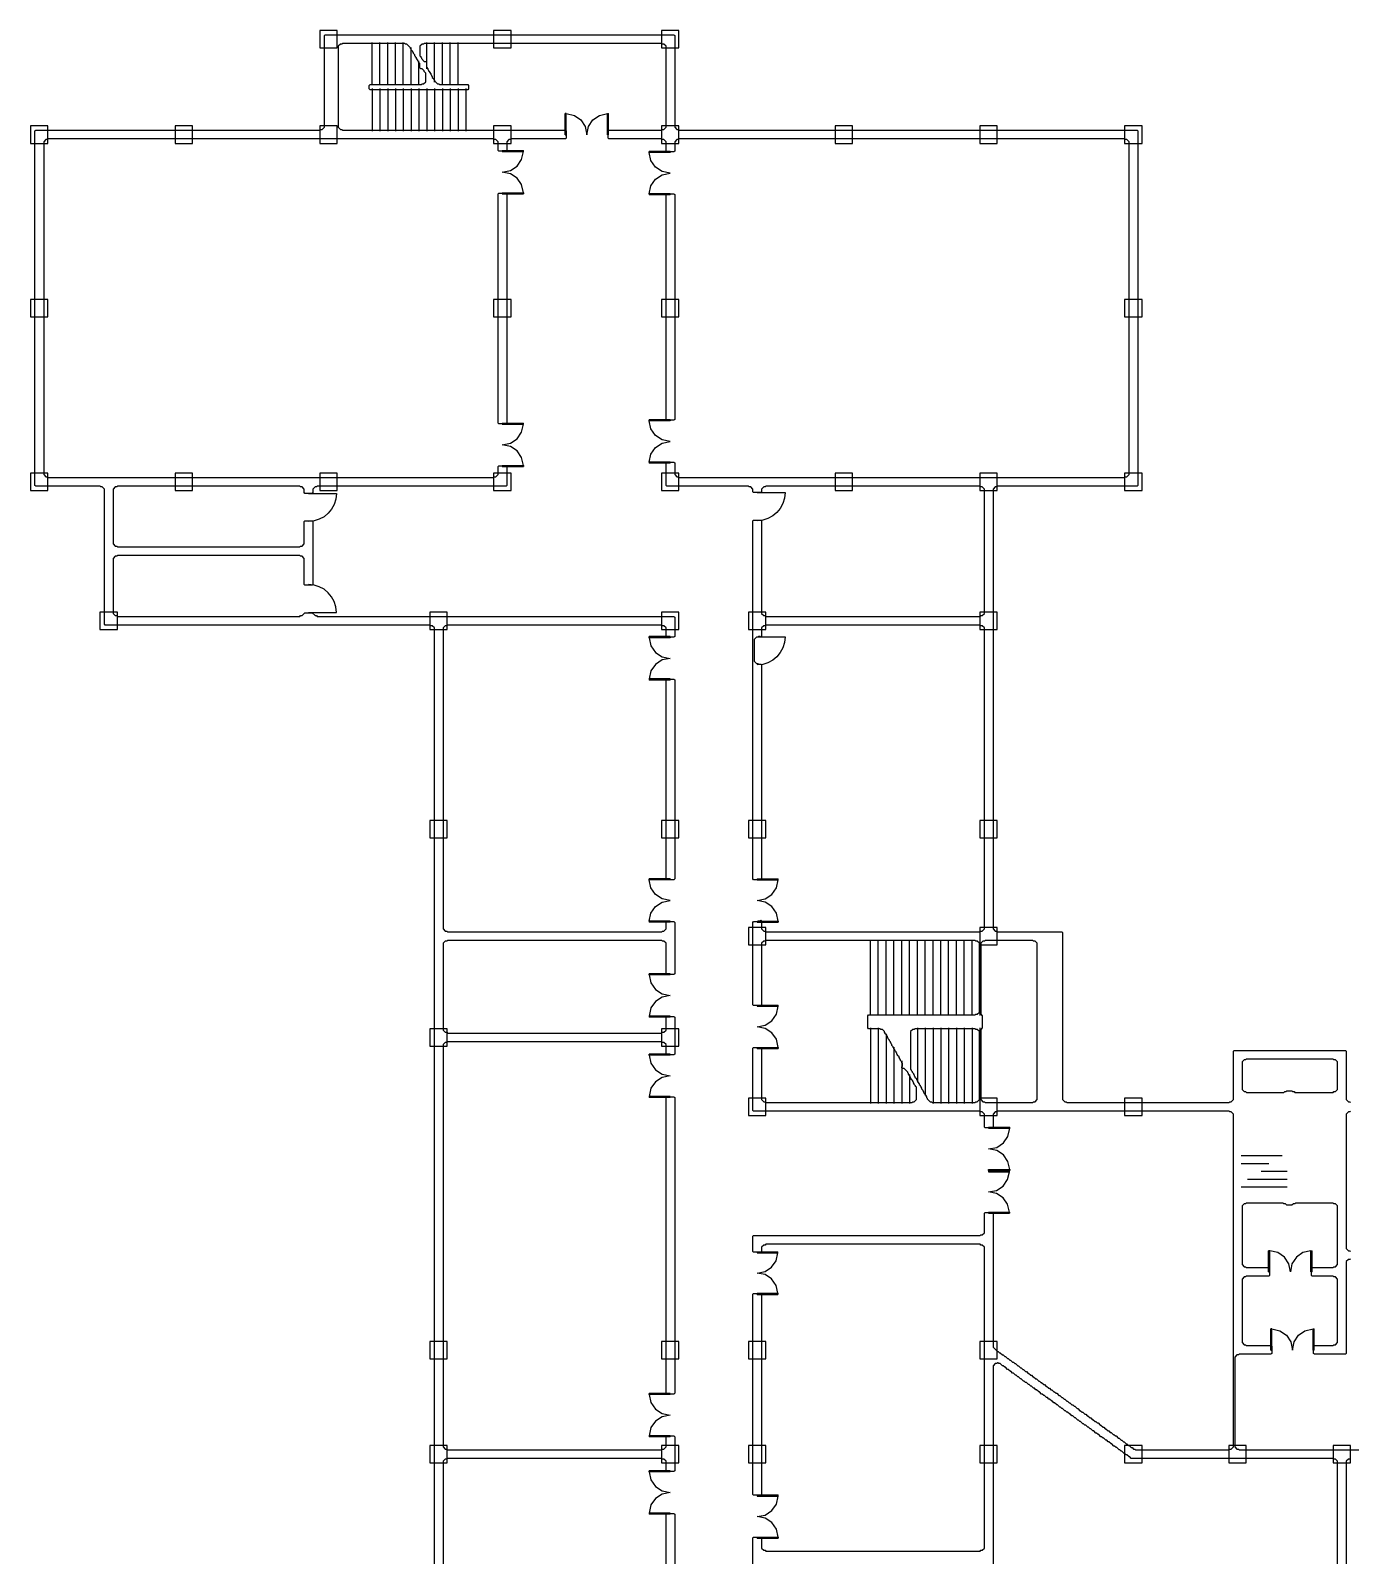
# Model space of a CAD drawing. Header units: metres. Extents: x 17250 to 146550, y 15000 to 99000.
# Drawn here: x 17250 to 62852, y 46300 to 99000 of the extents above; entities that cross this region are included whole.
import ezdxf

# ---------------------------------------------------------------- set-up
doc = ezdxf.new("R2010")
doc.units = ezdxf.units.M
for name, color, linetype in [('COL', 5, 'Continuous'), ('DOOR', 30, 'Continuous'), ('STAIR', 7, 'Continuous'), ('WALL', 8, 'Continuous')]:
    doc.layers.add(name, color=color, linetype=linetype)

msp = doc.modelspace()

# ---------------------------------------------------------------- linework, layer by layer
at = {"layer": 'COL'}
for points in [[(27250, 98400), (27850, 98400), (27850, 99000), (27250, 99000), (27250, 98400)], [(33250, 98400), (33850, 98400), (33850, 99000), (33250, 99000), (33250, 98400)], [(39050, 98400), (39650, 98400), (39650, 99000), (39050, 99000), (39050, 98400)], [(17250, 95100), (17850, 95100), (17850, 95700), (17250, 95700), (17250, 95100)], [(22250, 95100), (22850, 95100), (22850, 95700), (22250, 95700), (22250, 95100)], [(27250, 95100), (27850, 95100), (27850, 95700), (27250, 95700), (27250, 95100)], [(33250, 95100), (33850, 95100), (33850, 95700), (33250, 95700), (33250, 95100)], [(39050, 95100), (39650, 95100), (39650, 95700), (39050, 95700), (39050, 95100)], [(45050, 95100), (45650, 95100), (45650, 95700), (45050, 95700), (45050, 95100)], [(50050, 95100), (50650, 95100), (50650, 95700), (50050, 95700), (50050, 95100)], [(55050, 95100), (55650, 95100), (55650, 95700), (55050, 95700), (55050, 95100)], [(17250, 89100), (17850, 89100), (17850, 89700), (17250, 89700), (17250, 89100)], [(33250, 89100), (33850, 89100), (33850, 89700), (33250, 89700), (33250, 89100)], [(39050, 89100), (39650, 89100), (39650, 89700), (39050, 89700), (39050, 89100)], [(55050, 89100), (55650, 89100), (55650, 89700), (55050, 89700), (55050, 89100)], [(17250, 83100), (17850, 83100), (17850, 83700), (17250, 83700), (17250, 83100)], [(22250, 83100), (22850, 83100), (22850, 83700), (22250, 83700), (22250, 83100)], [(27250, 83100), (27850, 83100), (27850, 83700), (27250, 83700), (27250, 83100)], [(33250, 83100), (33850, 83100), (33850, 83700), (33250, 83700), (33250, 83100)], [(39050, 83100), (39650, 83100), (39650, 83700), (39050, 83700), (39050, 83100)], [(45050, 83100), (45650, 83100), (45650, 83700), (45050, 83700), (45050, 83100)], [(50050, 83100), (50650, 83100), (50650, 83700), (50050, 83700), (50050, 83100)], [(55050, 83100), (55650, 83100), (55650, 83700), (55050, 83700), (55050, 83100)], [(19650, 78300), (20250, 78300), (20250, 78900), (19650, 78900), (19650, 78300)], [(31050, 78300), (31650, 78300), (31650, 78900), (31050, 78900), (31050, 78300)], [(39050, 78300), (39650, 78300), (39650, 78900), (39050, 78900), (39050, 78300)], [(42050, 78300), (42650, 78300), (42650, 78900), (42050, 78900), (42050, 78300)], [(50050, 78300), (50650, 78300), (50650, 78900), (50050, 78900), (50050, 78300)], [(31050, 71100), (31650, 71100), (31650, 71700), (31050, 71700), (31050, 71100)], [(39050, 71100), (39650, 71100), (39650, 71700), (39050, 71700), (39050, 71100)], [(42050, 71100), (42650, 71100), (42650, 71700), (42050, 71700), (42050, 71100)], [(50050, 71100), (50650, 71100), (50650, 71700), (50050, 71700), (50050, 71100)], [(42650, 67400), (42650, 68000), (42050, 68000), (42050, 67400), (42650, 67400)], [(50650, 67400), (50650, 68000), (50050, 68000), (50050, 67400), (50650, 67400)], [(31050, 63900), (31650, 63900), (31650, 64500), (31050, 64500), (31050, 63900)], [(39050, 63900), (39650, 63900), (39650, 64500), (39050, 64500), (39050, 63900)], [(42050, 61500), (42650, 61500), (42650, 62100), (42050, 62100), (42050, 61500)], [(50050, 61500), (50650, 61500), (50650, 62100), (50050, 62100), (50050, 61500)], [(55050, 61500), (55650, 61500), (55650, 62100), (55050, 62100), (55050, 61500)], [(31050, 53100), (31650, 53100), (31650, 53700), (31050, 53700), (31050, 53100)], [(39050, 53100), (39650, 53100), (39650, 53700), (39050, 53700), (39050, 53100)], [(42050, 53100), (42650, 53100), (42650, 53700), (42050, 53700), (42050, 53100)], [(50050, 53100), (50650, 53100), (50650, 53700), (50050, 53700), (50050, 53100)], [(31050, 49500), (31650, 49500), (31650, 50100), (31050, 50100), (31050, 49500)], [(39050, 49500), (39650, 49500), (39650, 50100), (39050, 50100), (39050, 49500)], [(42050, 49500), (42650, 49500), (42650, 50100), (42050, 50100), (42050, 49500)], [(50050, 49500), (50650, 49500), (50650, 50100), (50050, 50100), (50050, 49500)], [(55050, 49500), (55650, 49500), (55650, 50100), (55050, 50100), (55050, 49500)], [(58650, 49502), (59250, 49502), (59250, 50102), (58650, 50102), (58650, 49502)], [(62250, 49500), (62850, 49500), (62850, 50100), (62250, 50100), (62250, 49500)]]:
    msp.add_lwpolyline(points, close=True, dxfattribs=at)
at = {"layer": 'DOOR'}
for points in [[(35722, 95400), (35722, 96131)], [(35759, 96131), (35722, 96131)], [(35759, 96131), (36038, 96068), (36264, 95910), (36416, 95680), (36472, 95400)], [(35759, 95400), (35759, 96131)], [(36472, 95400), (36527, 95680), (36679, 95910), (36906, 96068), (37184, 96131)], [(37184, 95400), (37184, 96131)], [(37184, 96131), (37222, 96131)], [(37222, 95400), (37222, 96131)], [(35722, 95400), (35759, 95400)], [(37222, 95400), (37184, 95400)], [(33550, 94858), (34281, 94858)], [(33550, 94858), (33550, 94820)], [(33550, 94820), (34281, 94820)], [(33550, 94108), (33830, 94163), (34060, 94315), (34218, 94541), (34281, 94820)], [(34281, 94820), (34281, 94858)], [(39350, 94820), (38619, 94820)], [(38619, 94782), (38619, 94820)], [(39350, 94782), (38619, 94782)], [(39350, 94070), (39070, 94125), (38840, 94277), (38682, 94504), (38619, 94782)], [(39350, 94820), (39350, 94782)], [(34281, 93395), (34218, 93674), (34060, 93900), (33830, 94052), (33550, 94108)], [(38619, 93357), (38682, 93636), (38840, 93862), (39070, 94014), (39350, 94070)], [(33550, 93395), (34281, 93395)], [(33550, 93358), (33550, 93395)], [(33550, 93358), (34281, 93358)], [(34281, 93395), (34281, 93358)], [(39350, 93357), (38619, 93357)], [(38619, 93357), (38619, 93320)], [(39350, 93320), (38619, 93320)], [(39350, 93320), (39350, 93357)], [(33550, 85432), (34281, 85432)], [(33550, 85432), (33550, 85394)], [(33550, 85394), (34281, 85394)], [(33550, 84682), (33830, 84738), (34060, 84890), (34218, 85116), (34281, 85394)], [(34281, 85394), (34281, 85432)], [(39350, 85545), (38619, 85545)], [(38619, 85507), (38619, 85545)], [(39350, 85507), (38619, 85507)], [(39350, 84795), (39070, 84851), (38840, 85003), (38682, 85229), (38619, 85507)], [(39350, 85545), (39350, 85507)], [(34281, 83969), (34218, 84248), (34060, 84474), (33830, 84626), (33550, 84682)], [(38619, 84082), (38682, 84361), (38840, 84587), (39070, 84739), (39350, 84795)], [(33550, 83969), (34281, 83969)], [(33550, 83932), (33550, 83969)], [(33550, 83932), (34281, 83932)], [(34281, 83969), (34281, 83932)], [(39350, 84082), (38619, 84082)], [(38619, 84082), (38619, 84045)], [(39350, 84045), (38619, 84045)], [(39350, 84045), (39350, 84082)], [(26850, 83002), (27820, 83002)], [(27820, 83002), (27800, 82807), (27744, 82624), (27654, 82460), (27536, 82316), (27392, 82198), (27228, 82108), (27045, 82052), (26850, 82032)], [(42350, 83029), (43320, 83029)], [(43320, 83029), (43300, 82834), (43244, 82651), (43154, 82487), (43036, 82343), (42892, 82225), (42728, 82135), (42545, 82079), (42350, 82059)], [(27820, 78885), (27800, 79081), (27744, 79263), (27654, 79428), (27536, 79571), (27392, 79690), (27228, 79779), (27045, 79836), (26850, 79855)], [(26850, 78885), (27820, 78885)], [(39350, 78053), (38619, 78053)], [(38619, 78015), (38619, 78053)], [(38619, 78015), (38682, 77737), (38840, 77510), (39070, 77358), (39350, 77303)], [(39350, 78015), (38619, 78015)], [(39350, 78053), (39350, 78015)], [(42350, 78047), (43320, 78047)], [(43320, 78047), (43300, 77851), (43244, 77669), (43154, 77504), (43036, 77361), (42892, 77242), (42728, 77153), (42545, 77096), (42350, 77077)], [(39350, 77303), (39070, 77247), (38840, 77095), (38682, 76869), (38619, 76590)], [(39350, 76590), (38619, 76590)], [(38619, 76590), (38619, 76553)], [(39350, 76553), (38619, 76553)], [(39350, 76553), (39350, 76590)], [(39350, 69684), (38619, 69684)], [(38619, 69646), (38619, 69684)], [(39350, 69646), (38619, 69646)], [(39350, 68934), (39070, 68989), (38840, 69141), (38682, 69368), (38619, 69646)], [(39350, 69684), (39350, 69646)], [(42350, 69684), (43081, 69684)], [(42350, 69684), (42350, 69646)], [(42350, 69646), (43081, 69646)], [(42350, 68934), (42630, 68989), (42860, 69141), (43018, 69368), (43081, 69646)], [(43081, 69646), (43081, 69684)], [(38619, 68221), (38682, 68500), (38840, 68726), (39070, 68878), (39350, 68934)], [(43081, 68221), (43018, 68500), (42860, 68726), (42630, 68878), (42350, 68934)], [(39350, 68221), (38619, 68221)], [(38619, 68221), (38619, 68184)], [(39350, 68184), (38619, 68184)], [(39350, 68184), (39350, 68221)], [(42350, 68221), (43081, 68221)], [(42350, 68184), (42350, 68221)], [(42350, 68184), (43081, 68184)], [(43081, 68221), (43081, 68184)], [(39350, 66406), (38619, 66406)], [(38619, 66368), (38619, 66406)], [(39350, 66406), (39350, 66368)], [(38619, 66368), (38682, 66090), (38840, 65863), (39070, 65711), (39350, 65656)], [(39350, 66368), (38619, 66368)], [(39350, 65656), (39070, 65600), (38840, 65448), (38682, 65222), (38619, 64943)], [(39350, 64943), (38619, 64943)], [(38619, 64943), (38619, 64906)], [(39350, 64906), (38619, 64906)], [(39350, 64906), (39350, 64943)], [(42350, 65322), (43081, 65322)], [(42350, 65322), (42350, 65285)], [(42350, 65285), (43081, 65285)], [(42350, 64572), (42630, 64628), (42860, 64780), (43018, 65006), (43081, 65285)], [(43081, 65285), (43081, 65322)], [(43081, 63860), (43018, 64138), (42860, 64365), (42630, 64517), (42350, 64572)], [(42350, 63860), (43081, 63860)], [(42350, 63822), (42350, 63860)], [(42350, 63822), (43081, 63822)], [(43081, 63860), (43081, 63822)], [(39350, 63629), (38619, 63629)], [(38619, 63591), (38619, 63629)], [(38619, 63591), (38682, 63313), (38840, 63086), (39070, 62934), (39350, 62879)], [(39350, 63591), (38619, 63591)], [(39350, 63629), (39350, 63591)], [(39350, 62879), (39070, 62823), (38840, 62671), (38682, 62445), (38619, 62166)], [(39350, 62166), (38619, 62166)], [(38619, 62166), (38619, 62129)], [(39350, 62129), (38619, 62129)], [(39350, 62129), (39350, 62166)], [(50350, 61100), (51081, 61100)], [(50350, 61100), (50350, 61062)], [(50350, 61062), (51081, 61062)], [(50350, 60350), (50630, 60405), (50860, 60557), (51018, 60784), (51081, 61062)], [(51081, 61062), (51081, 61100)], [(51081, 59637), (51018, 59916), (50860, 60142), (50630, 60294), (50350, 60350)], [(50350, 59637), (51081, 59637)], [(50350, 59600), (50350, 59637)], [(50350, 59600), (51068, 59600)], [(50350, 59600), (50350, 59563)], [(50350, 59600), (51081, 59600)], [(50350, 59563), (51068, 59563)], [(50350, 58863), (50625, 58918), (50851, 59067), (51006, 59289), (51068, 59563)], [(51068, 59563), (51068, 59600)], [(51081, 59637), (51081, 59600)], [(51068, 58163), (51006, 58437), (50851, 58659), (50625, 58808), (50350, 58863)], [(50350, 58163), (51068, 58163)], [(50350, 58126), (50350, 58163)], [(50350, 58126), (51068, 58126)], [(51068, 58163), (51068, 58126)], [(42350, 56796), (43068, 56796)], [(42350, 56796), (42350, 56759)], [(42350, 56759), (43068, 56759)], [(42350, 56060), (42625, 56114), (42851, 56263), (43006, 56486), (43068, 56759)], [(43068, 56759), (43068, 56796)], [(60024, 56100), (60024, 56831)], [(60062, 56831), (60024, 56831)], [(60062, 56100), (60062, 56831)], [(60774, 56100), (60719, 56380), (60567, 56610), (60340, 56768), (60062, 56831)], [(61487, 56831), (61208, 56768), (60982, 56610), (60830, 56380), (60774, 56100)], [(61487, 56100), (61487, 56831)], [(61487, 56831), (61524, 56831)], [(61524, 56100), (61524, 56831)], [(43068, 55360), (43006, 55633), (42851, 55856), (42625, 56005), (42350, 56060)], [(60024, 56100), (60062, 56100)], [(61524, 56100), (61487, 56100)], [(42350, 55360), (43068, 55360)], [(42350, 55323), (42350, 55360)], [(43068, 55360), (43068, 55323)], [(42350, 55323), (43068, 55323)], [(60096, 53400), (60096, 54131)], [(60133, 54131), (60096, 54131)], [(60133, 54131), (60412, 54068), (60638, 53910), (60790, 53680), (60846, 53400)], [(60133, 53400), (60133, 54131)], [(60846, 53400), (60901, 53680), (61053, 53910), (61280, 54068), (61558, 54131)], [(61558, 53400), (61558, 54131)], [(61558, 54131), (61596, 54131)], [(61596, 53400), (61596, 54131)], [(60096, 53400), (60133, 53400)], [(61596, 53400), (61558, 53400)], [(39350, 51902), (38619, 51902)], [(38619, 51864), (38619, 51902)], [(38619, 51864), (38682, 51586), (38840, 51359), (39070, 51207), (39350, 51152)], [(39350, 51864), (38619, 51864)], [(39350, 51902), (39350, 51864)], [(39350, 51152), (39070, 51096), (38840, 50944), (38682, 50718), (38619, 50439)], [(39350, 50439), (38619, 50439)], [(38619, 50439), (38619, 50402)], [(39350, 50402), (38619, 50402)], [(39350, 50402), (39350, 50439)], [(39350, 49230), (38619, 49230)], [(38619, 49192), (38619, 49230)], [(38619, 49192), (38682, 48913), (38840, 48687), (39070, 48535), (39350, 48480)], [(39350, 49192), (38619, 49192)], [(39350, 49230), (39350, 49192)], [(39350, 48480), (39070, 48424), (38840, 48272), (38682, 48046), (38619, 47767)], [(42350, 48394), (43081, 48394)], [(42350, 48394), (42350, 48356)], [(42350, 48356), (43081, 48356)], [(42350, 47644), (42630, 47699), (42860, 47851), (43018, 48078), (43081, 48356)], [(43081, 48356), (43081, 48394)], [(39350, 47767), (38619, 47767)], [(38619, 47767), (38619, 47730)], [(39350, 47730), (38619, 47730)], [(39350, 47730), (39350, 47767)], [(43081, 46931), (43018, 47210), (42860, 47436), (42630, 47588), (42350, 47644)], [(42350, 46931), (43081, 46931)], [(42350, 46894), (42350, 46931)], [(43081, 46931), (43081, 46894)], [(42350, 46894), (43081, 46894)]]:
    msp.add_lwpolyline(points, dxfattribs=at)
at = {"layer": 'STAIR'}
for p, q in [((29050, 97110), (29050, 98580)), ((29320, 97110), (29320, 98580)), ((29590, 97110), (29590, 98580)), ((29860, 97110), (29860, 98580)), ((30130, 97110), (30130, 98580)), ((30940, 97681), (30940, 98580)), ((31210, 97214), (31210, 98580)), ((31480, 97110), (31480, 98580)), ((31750, 97110), (31750, 98580)), ((32020, 97110), (32020, 98580)), ((30400, 97110), (30400, 98416)), ((30670, 97110), (30670, 97949)), ((29050, 96990), (29050, 95520)), ((29320, 96990), (29320, 95520)), ((29590, 96990), (29590, 95520)), ((29860, 96990), (29860, 95520)), ((30130, 96990), (30130, 95520)), ((30400, 96990), (30400, 95520)), ((30670, 96990), (30670, 95520)), ((30940, 96990), (30940, 95520)), ((31210, 96990), (31210, 95520)), ((31480, 96990), (31480, 95520)), ((31750, 96990), (31750, 95520)), ((32020, 96990), (32020, 95520)), ((32290, 96990), (32290, 95520)), ((46270, 64960), (46270, 67580)), ((46540, 64960), (46540, 67580)), ((46810, 64960), (46810, 67580)), ((47080, 64960), (47080, 67580)), ((47350, 64960), (47350, 67580)), ((47620, 64960), (47620, 67580)), ((47890, 64960), (47890, 67580)), ((48160, 64960), (48160, 67580)), ((48430, 64960), (48430, 67580)), ((48700, 64960), (48700, 67580)), ((48970, 64960), (48970, 67580)), ((49240, 64960), (49240, 67580)), ((49510, 64960), (49510, 67580)), ((49780, 64960), (49780, 67580)), ((50050, 67580), (50050, 64960)), ((46270, 64540), (46270, 61920)), ((46540, 64540), (46540, 61920)), ((46810, 64329), (46810, 61920)), ((47890, 64540), (47890, 62659)), ((48160, 64540), (48160, 62191)), ((48430, 64540), (48430, 61920)), ((48700, 64540), (48700, 61920)), ((48970, 64540), (48970, 61920)), ((49240, 64540), (49240, 61920)), ((49510, 64540), (49510, 61920)), ((49780, 64540), (49780, 61920)), ((50050, 64540), (50050, 61920)), ((47080, 63861), (47080, 61920)), ((47350, 63394), (47350, 61920)), ((47620, 62926), (47620, 61920)), ((59070, 60120), (60496, 60120)), ((59070, 59850), (60029, 59850)), ((59761, 59580), (60660, 59580)), ((59070, 59040), (60660, 59040)), ((59294, 59310), (60660, 59310))]:
    msp.add_line(p, q, dxfattribs=at)
at = {"layer": 'WALL'}
for points in [[(31205, 35655), (31205, 78355), (31130, 78430), (31080, 78430), (31055, 78455), (19830, 78455), (19805, 78480), (19805, 83155), (19730, 83230), (19680, 83230), (19655, 83255), (17430, 83255), (17405, 83280), (17405, 95530), (17430, 95555), (27255, 95555), (27280, 95580), (27330, 95580), (27405, 95655), (27405, 98830), (27430, 98855), (39480, 98855), (39505, 98830), (39505, 95655), (39580, 95580), (39630, 95580), (39655, 95555), (55480, 95555), (55505, 95530), (55505, 83280), (55480, 83255), (50655, 83255), (50630, 83230), (50580, 83230), (50505, 83155), (50505, 67955), (50580, 67880), (50630, 67880), (50655, 67855), (52880, 67855), (52905, 67830), (52905, 62055), (52980, 61980), (53030, 61980), (53055, 61955), (58655, 61955), (58680, 61980), (58730, 61980), (58805, 62055), (58805, 63730), (58830, 63755), (62680, 63755), (62705, 63730), (62705, 62055), (62780, 61980), (62830, 61980), (62855, 61955)], [(42205, 45705), (42205, 46905), (42230, 46930), (42480, 46930), (42505, 46905), (42505, 46555), (42580, 46480), (42630, 46480), (42655, 46455), (50055, 46455), (50080, 46480), (50130, 46480), (50205, 46555), (50205, 56955), (50130, 57030), (50080, 57030), (50055, 57055), (42655, 57055), (42630, 57030), (42580, 57030), (42505, 56955), (42505, 56805), (42480, 56780), (42230, 56780), (42205, 56805), (42205, 57330), (42230, 57355), (50055, 57355), (50080, 57380), (50130, 57380), (50205, 57455), (50205, 58130), (50230, 58155), (50480, 58155), (50505, 58130), (50505, 53505), (50655, 53355), (50680, 53355), (50730, 53305), (50755, 53305), (50830, 53230), (50855, 53230), (50905, 53180), (50930, 53180), (51005, 53105), (51030, 53105), (51080, 53055), (51105, 53055), (51180, 52980), (51205, 52980), (51255, 52930), (51280, 52930), (51355, 52855), (51380, 52855), (51455, 52780), (51480, 52780), (51530, 52730), (51555, 52730), (51630, 52655), (51655, 52655), (51705, 52605), (51730, 52605), (51805, 52530), (51830, 52530), (51880, 52480), (51905, 52480), (51980, 52405), (52005, 52405), (52080, 52330), (52105, 52330), (52155, 52280), (52180, 52280), (52255, 52205), (52280, 52205), (52330, 52155), (52355, 52155), (52430, 52080), (52455, 52080), (52505, 52030), (52530, 52030), (52605, 51955), (52630, 51955), (52680, 51905), (52705, 51905), (52780, 51830), (52805, 51830), (52880, 51755), (52905, 51755), (52955, 51705), (52980, 51705), (53055, 51630), (53080, 51630), (53130, 51580), (53155, 51580), (53230, 51505), (53255, 51505), (53305, 51455), (53330, 51455), (53405, 51380), (53430, 51380), (53505, 51305), (53530, 51305), (53580, 51255), (53605, 51255), (53680, 51180), (53705, 51180), (53755, 51130), (53780, 51130), (53855, 51055), (53880, 51055), (53930, 51005), (53955, 51005), (54030, 50930), (54055, 50930), (54105, 50880), (54130, 50880), (54205, 50805), (54230, 50805), (54305, 50730), (54330, 50730), (54380, 50680), (54405, 50680), (54480, 50605), (54505, 50605), (54555, 50555), (54580, 50555), (54655, 50480), (54680, 50480), (54730, 50430), (54755, 50430), (54830, 50355), (54855, 50355), (54930, 50280), (54955, 50280), (55005, 50230), (55030, 50230), (55105, 50155), (55130, 50155), (55180, 50105), (55205, 50105), (55280, 50030), (55305, 50030), (55355, 49980), (55405, 49980), (55430, 49955), (58655, 49955), (58680, 49980), (58730, 49980), (58805, 50055), (58805, 61555), (58730, 61630), (58680, 61630), (58655, 61655), (50655, 61655), (50630, 61630), (50580, 61630), (50505, 61555), (50505, 61105), (50480, 61080), (50230, 61080), (50205, 61105), (50205, 61555), (50130, 61630), (50080, 61630), (50055, 61655), (42230, 61655), (42205, 61680), (42205, 63830), (42230, 63855), (42480, 63855), (42505, 63830), (42505, 62055), (42580, 61980), (42630, 61980), (42655, 61955), (47705, 61955), (47730, 61980), (47780, 61980), (47855, 62055), (47855, 62480), (47830, 62505), (47830, 62530), (47780, 62580), (47780, 62605), (47755, 62630), (47755, 62655), (47730, 62680), (47730, 62705), (47680, 62755), (47680, 62780), (47655, 62805), (47655, 62830), (47630, 62855), (47630, 62880), (47580, 62930), (47580, 62955), (47555, 62980), (47555, 63005), (47430, 63130), (47380, 63130), (47355, 63155), (47355, 63180), (47380, 63205), (47380, 63305), (47355, 63330), (47355, 63355), (47305, 63405), (47305, 63430), (47280, 63455), (47280, 63480), (47255, 63505), (47255, 63530), (47205, 63580), (47205, 63605), (47180, 63630), (47180, 63655), (47155, 63680), (47155, 63705), (47105, 63755), (47105, 63780), (47080, 63805), (47080, 63830), (47055, 63855), (47055, 63880), (47005, 63930), (47005, 63955), (46980, 63980), (46980, 64005), (46955, 64030), (46955, 64055), (46930, 64080), (46930, 64105), (46880, 64155), (46880, 64180), (46855, 64205), (46855, 64230), (46830, 64255), (46830, 64280), (46780, 64330), (46780, 64355), (46755, 64380), (46755, 64405), (46680, 64480), (46630, 64480), (46605, 64505), (46205, 64505), (46180, 64530), (46180, 64955), (46205, 64980), (49880, 64980), (49905, 65005), (49955, 65005), (50030, 65080), (50030, 67455), (49955, 67530), (49905, 67530), (49880, 67555), (42655, 67555), (42630, 67530), (42580, 67530), (42505, 67455), (42505, 65330), (42480, 65305), (42230, 65305), (42205, 65330), (42205, 68180), (42230, 68205), (42380, 68205), (42405, 68230), (42455, 68230), (42480, 68255), (42505, 68230), (42505, 67955), (42580, 67880), (42630, 67880), (42655, 67855), (50055, 67855), (50080, 67880), (50130, 67880), (50205, 67955), (50205, 78355), (50130, 78430), (50080, 78430), (50055, 78455), (42655, 78455), (42630, 78430), (42580, 78430), (42505, 78355), (42505, 78055), (42480, 78030), (42455, 78055), (42405, 78055), (42380, 78030), (42330, 78030), (42255, 77955), (42255, 77205), (42330, 77130), (42380, 77130), (42405, 77105), (42480, 77105), (42505, 77080), (42505, 69680), (42480, 69655), (42230, 69655), (42205, 69680), (42205, 82055), (42230, 82080), (42480, 82080), (42505, 82055), (42505, 78855), (42580, 78780), (42630, 78780), (42655, 78755), (50055, 78755), (50080, 78780), (50130, 78780), (50205, 78855), (50205, 83155), (50130, 83230), (50080, 83230), (50055, 83255), (42655, 83255), (42630, 83230), (42580, 83230), (42505, 83155), (42505, 83055), (42480, 83030), (42230, 83030), (42205, 83055), (42205, 83155), (42130, 83230), (42080, 83230), (42055, 83255), (39230, 83255), (39205, 83280), (39205, 84055), (39230, 84080), (39480, 84080), (39505, 84055), (39505, 83655), (39580, 83580), (39630, 83580), (39655, 83555), (55055, 83555), (55080, 83580), (55130, 83580), (55205, 83655), (55205, 95155), (55130, 95230), (55080, 95230), (55055, 95255), (39655, 95255), (39630, 95230), (39580, 95230), (39505, 95155), (39505, 94830), (39480, 94805), (39230, 94805), (39205, 94830), (39205, 95155), (39130, 95230), (39080, 95230), (39055, 95255), (37230, 95255), (37205, 95280), (37205, 95530), (37230, 95555), (39055, 95555), (39080, 95580), (39130, 95580), (39205, 95655), (39205, 98455), (39130, 98530), (39080, 98530), (39055, 98555), (30855, 98555), (30830, 98530), (30780, 98530), (30705, 98455), (30705, 98130), (30730, 98105), (30730, 98080), (30755, 98055), (30755, 98030), (30855, 97930), (30905, 97930), (30930, 97905), (30930, 97730), (30980, 97680), (30980, 97655), (31005, 97630), (31005, 97605), (31030, 97580), (31030, 97555), (31080, 97505), (31080, 97480), (31105, 97455), (31105, 97430), (31130, 97405), (31130, 97380), (31180, 97330), (31180, 97305), (31205, 97280), (31205, 97255), (31305, 97155), (31355, 97155), (31380, 97130), (32355, 97130), (32380, 97105), (32380, 96980), (32355, 96955), (28980, 96955), (28955, 96980), (28955, 97105), (28980, 97130), (30755, 97130), (30780, 97155), (30830, 97155), (30905, 97230), (30905, 97530), (30855, 97580), (30855, 97605), (30780, 97680), (30730, 97680), (30705, 97705), (30705, 97855), (30655, 97905), (30655, 97930), (30630, 97955), (30630, 97980), (30580, 98030), (30580, 98055), (30555, 98080), (30555, 98105), (30530, 98130), (30530, 98155), (30480, 98205), (30480, 98230), (30455, 98255), (30455, 98280), (30405, 98330), (30405, 98355), (30380, 98380), (30380, 98405), (30255, 98530), (30205, 98530), (30180, 98555), (28030, 98555), (28005, 98530), (27955, 98530), (27880, 98455), (27880, 95655), (27955, 95580), (28005, 95580), (28030, 95555), (35730, 95555), (35755, 95530), (35755, 95280), (35730, 95255), (33855, 95255), (33830, 95230), (33780, 95230), (33705, 95155), (33705, 94855), (33680, 94830), (33430, 94830), (33405, 94855), (33405, 95155), (33330, 95230), (33280, 95230), (33255, 95255), (17855, 95255), (17830, 95230), (17780, 95230), (17705, 95155), (17705, 83655), (17780, 83580), (17830, 83580), (17855, 83555), (33255, 83555), (33280, 83580), (33330, 83580), (33405, 83655), (33405, 83930), (33430, 83955), (33680, 83955), (33705, 83930), (33705, 83280), (33680, 83255), (27155, 83255), (27130, 83230), (27080, 83230), (27005, 83155), (27005, 83030), (26980, 83005), (26730, 83005), (26705, 83030), (26705, 83155), (26630, 83230), (26580, 83230), (26555, 83255), (20255, 83255), (20230, 83230), (20180, 83230), (20105, 83155), (20105, 81255), (20180, 81180), (20230, 81180), (20255, 81155), (26555, 81155), (26580, 81180), (26630, 81180), (26705, 81255), (26705, 82030), (26730, 82055), (26980, 82055), (27005, 82030), (27005, 79855), (26980, 79830), (26730, 79830), (26705, 79855), (26705, 80755), (26630, 80830), (26580, 80830), (26555, 80855), (20255, 80855), (20230, 80830), (20180, 80830), (20105, 80755), (20105, 78855), (20180, 78780), (20230, 78780), (20255, 78755), (26555, 78755), (26580, 78780), (26630, 78780), (26730, 78880), (26980, 78880), (27080, 78780), (27130, 78780), (27155, 78755), (39480, 78755), (39505, 78730), (39505, 78055), (39480, 78030), (39230, 78030), (39205, 78055), (39205, 78355), (39130, 78430), (39080, 78430), (39055, 78455), (31655, 78455), (31630, 78430), (31580, 78430), (31505, 78355), (31505, 67955), (31580, 67880), (31630, 67880), (31655, 67855), (39055, 67855), (39080, 67880), (39130, 67880), (39205, 67955), (39205, 68180), (39230, 68205), (39480, 68205), (39505, 68180), (39505, 66405), (39480, 66380), (39230, 66380), (39205, 66405), (39205, 67455), (39130, 67530), (39080, 67530), (39055, 67555), (31655, 67555), (31630, 67530), (31580, 67530), (31505, 67455), (31505, 64455), (31580, 64380), (31630, 64380), (31655, 64355), (39055, 64355), (39080, 64380), (39130, 64380), (39205, 64455), (39205, 64905), (39230, 64930), (39480, 64930), (39505, 64905), (39505, 63630), (39480, 63605), (39230, 63605), (39205, 63630), (39205, 63955), (39130, 64030), (39080, 64030), (39055, 64055), (31655, 64055), (31630, 64030), (31580, 64030), (31505, 63955), (31505, 50055), (31580, 49980), (31630, 49980), (31655, 49955), (39055, 49955), (39080, 49980), (39130, 49980), (39205, 50055), (39205, 50405), (39230, 50430), (39480, 50430), (39505, 50405), (39505, 49230), (39480, 49205), (39230, 49205), (39205, 49230), (39205, 49555), (39130, 49630), (39080, 49630), (39055, 49655), (31655, 49655), (31630, 49630), (31580, 49630), (31505, 49555), (31505, 42855)], [(62855, 61655), (62830, 61630), (62780, 61630), (62705, 61555), (62705, 56905), (62780, 56830), (62830, 56830), (62855, 56805)], [(62855, 56555), (62830, 56530), (62780, 56530), (62705, 56455), (62705, 53280), (62680, 53255), (61605, 53255), (61580, 53280), (61580, 53530), (61605, 53555), (62255, 53555), (62280, 53580), (62330, 53580), (62405, 53655), (62405, 55855), (62330, 55930), (62280, 55930), (62255, 55955), (61530, 55955), (61505, 55980), (61505, 56230), (61530, 56255), (62255, 56255), (62280, 56280), (62330, 56280), (62405, 56355), (62405, 58380), (62330, 58455), (62280, 58455), (62255, 58480), (60955, 58480), (60930, 58455), (60880, 58455), (60830, 58405), (60655, 58405), (60605, 58455), (60555, 58455), (60530, 58480), (59255, 58480), (59230, 58455), (59180, 58455), (59105, 58380), (59105, 56355), (59180, 56280), (59230, 56280), (59255, 56255), (60030, 56255), (60055, 56230), (60055, 55980), (60030, 55955), (59255, 55955), (59230, 55930), (59180, 55930), (59105, 55855), (59105, 53655), (59180, 53580), (59230, 53580), (59255, 53555), (60105, 53555), (60130, 53530), (60130, 53280), (60105, 53255), (59005, 53255), (58980, 53230), (58930, 53230), (58855, 53155), (58855, 50055), (58930, 49980), (58980, 49980), (59005, 49955), (63180, 49955)], [(62405, 42480), (62405, 49555), (62330, 49630), (62280, 49630), (62255, 49655), (55280, 49655), (55230, 49705), (55205, 49705), (55130, 49780), (55105, 49780), (55055, 49830), (55030, 49830), (54955, 49905), (54930, 49905), (54880, 49955), (54855, 49955), (54780, 50030), (54755, 50030), (54705, 50080), (54680, 50080), (54605, 50155), (54580, 50155), (54505, 50230), (54480, 50230), (54430, 50280), (54405, 50280), (54330, 50355), (54305, 50355), (54255, 50405), (54230, 50405), (54155, 50480), (54130, 50480), (54080, 50530), (54055, 50530), (53980, 50605), (53955, 50605), (53880, 50680), (53855, 50680), (53805, 50730), (53780, 50730), (53705, 50805), (53680, 50805), (53630, 50855), (53605, 50855), (53530, 50930), (53505, 50930), (53455, 50980), (53430, 50980), (53355, 51055), (53330, 51055), (53255, 51130), (53230, 51130), (53180, 51180), (53155, 51180), (53080, 51255), (53055, 51255), (53005, 51305), (52980, 51305), (52905, 51380), (52880, 51380), (52830, 51430), (52805, 51430), (52730, 51505), (52705, 51505), (52630, 51580), (52605, 51580), (52555, 51630), (52530, 51630), (52455, 51705), (52430, 51705), (52380, 51755), (52355, 51755), (52280, 51830), (52255, 51830), (52205, 51880), (52180, 51880), (52105, 51955), (52080, 51955), (52005, 52030), (51980, 52030), (51930, 52080), (51905, 52080), (51830, 52155), (51805, 52155), (51755, 52205), (51730, 52205), (51655, 52280), (51630, 52280), (51580, 52330), (51555, 52330), (51480, 52405), (51455, 52405), (51380, 52480), (51355, 52480), (51305, 52530), (51280, 52530), (51205, 52605), (51180, 52605), (51130, 52655), (51105, 52655), (51030, 52730), (51005, 52730), (50930, 52805), (50905, 52805), (50855, 52855), (50830, 52855), (50755, 52930), (50705, 52930), (50680, 52955), (50655, 52955), (50630, 52930), (50580, 52930), (50505, 52855), (50505, 30855)], [(62855, 49655), (62830, 49630), (62780, 49630), (62705, 49555), (62705, 42855)], [(39205, 42855), (39205, 47730), (39230, 47755), (39480, 47755), (39505, 47730), (39505, 37455)]]:
    msp.add_lwpolyline(points, dxfattribs=at)
for points in [[(33430, 85405), (33405, 85430), (33405, 93355), (33430, 93380), (33680, 93380), (33705, 93355), (33705, 85430), (33680, 85405)], [(39230, 85530), (39205, 85555), (39205, 93330), (39230, 93355), (39480, 93355), (39505, 93330), (39505, 85555), (39480, 85530)], [(39230, 69655), (39205, 69680), (39205, 76555), (39230, 76580), (39480, 76580), (39505, 76555), (39505, 69680), (39480, 69655)], [(50205, 61980), (50230, 61955), (51880, 61955), (51905, 61980), (51955, 61980), (52030, 62055), (52030, 67455), (51955, 67530), (51905, 67530), (51880, 67555), (50230, 67555), (50205, 67530), (50155, 67530), (50080, 67455), (50080, 65005), (50130, 64955), (50130, 64530), (50080, 64480), (50080, 62055), (50155, 61980)], [(48380, 61980), (48405, 61955), (49880, 61955), (49905, 61980), (49955, 61980), (50030, 62055), (50030, 64405), (49955, 64480), (49905, 64480), (49880, 64505), (47805, 64505), (47780, 64480), (47730, 64480), (47655, 64405), (47655, 63105), (47680, 63080), (47680, 63055), (47705, 63030), (47705, 63005), (47755, 62955), (47755, 62930), (47780, 62905), (47780, 62880), (47805, 62855), (47805, 62830), (47855, 62780), (47855, 62755), (47880, 62730), (47880, 62705), (47905, 62680), (47905, 62655), (47955, 62605), (47955, 62580), (47980, 62555), (47980, 62530), (48005, 62505), (48005, 62480), (48030, 62455), (48030, 62430), (48080, 62380), (48080, 62355), (48105, 62330), (48105, 62305), (48130, 62280), (48130, 62255), (48180, 62205), (48180, 62180), (48205, 62155), (48205, 62130), (48230, 62105), (48230, 62080), (48330, 61980)], [(59230, 62330), (59255, 62305), (60555, 62305), (60580, 62330), (60630, 62330), (60655, 62355), (60830, 62355), (60855, 62330), (60905, 62330), (60930, 62305), (62255, 62305), (62280, 62330), (62330, 62330), (62405, 62405), (62405, 63355), (62330, 63430), (62280, 63430), (62255, 63455), (59255, 63455), (59230, 63430), (59180, 63430), (59105, 63355), (59105, 62405), (59180, 62330)], [(39230, 51880), (39205, 51905), (39205, 62130), (39230, 62155), (39480, 62155), (39505, 62130), (39505, 51905), (39480, 51880)], [(42230, 48380), (42205, 48405), (42205, 55330), (42230, 55355), (42480, 55355), (42505, 55330), (42505, 48405), (42480, 48380)]]:
    msp.add_lwpolyline(points, close=True, dxfattribs=at)

doc.saveas('drawing.dxf')
